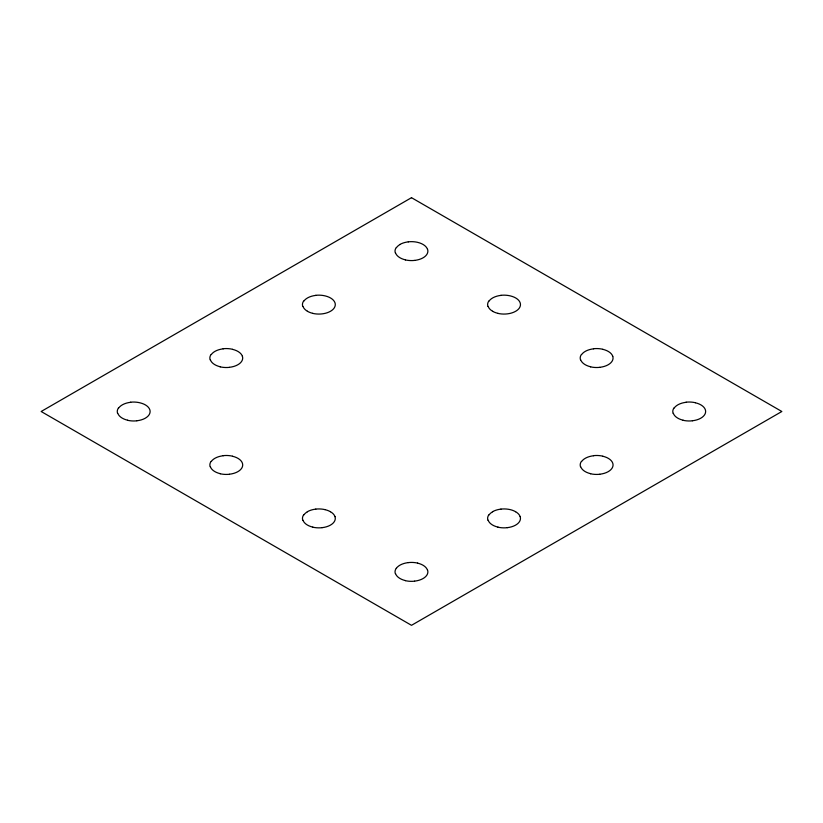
<?xml version="1.0" encoding="UTF-8"?>
<svg xmlns="http://www.w3.org/2000/svg" width="823" height="823" viewBox="0 0 823 823"><rect width="100%" height="100%" fill="white"/><g stroke="black" fill="none" stroke-linecap="round" stroke-linejoin="round"><path stroke-width="1.23" d="M414.669 581.12A16.295 9.403 0 0 0 426.674 575.421A16.409 9.475 0 0 0 427.569 570.061M405.441 580.596A16.295 9.403 0 0 1 395.575 573.672M414.586 581.172A16.409 9.475 0 0 1 405.297 580.647M395.338 573.672A16.409 9.475 0 0 1 396.244 568.312M396.326 568.312A16.295 9.413 0 0 1 408.342 562.603M417.57 563.127A16.295 9.413 0 0 1 427.435 570.061M408.373 562.593A16.419 9.475 0 0 1 417.662 563.107M229.494 474.213A16.295 9.403 0 0 0 241.499 468.513A16.409 9.475 0 0 0 242.394 463.154A16.295 9.403 0 0 0 232.528 456.261M220.276 473.688A16.295 9.403 0 0 1 210.4 466.764M211.295 461.436A16.295 9.403 0 0 1 223.3 455.736M229.411 474.264A16.409 9.475 0 0 1 220.122 473.739M210.163 466.764A16.409 9.475 0 0 1 211.069 461.405M223.156 455.654A16.409 9.475 0 0 1 232.436 456.168M322.081 527.666A16.295 9.413 0 0 0 334.087 521.967A16.409 9.475 0 0 0 334.982 516.607M312.853 527.142A16.295 9.413 0 0 1 302.977 520.208M303.882 514.889A16.295 9.413 0 0 1 307.473 511.762M330.486 511.762A16.295 9.413 0 0 1 334.982 516.638M322.04 527.687A16.419 9.475 0 0 1 312.75 527.173M302.761 520.218A16.409 9.475 0 0 1 303.656 514.859M315.744 509.108A16.409 9.475 0 0 1 325.034 509.632M307.339 511.731A16.295 9.403 0 0 1 315.785 509.128M325.013 509.653A16.295 9.403 0 0 1 330.424 511.731M692.421 420.759A16.306 9.413 0 0 0 704.426 415.059A16.419 9.475 0 0 0 705.332 409.7A16.306 9.413 0 0 0 695.456 402.797M683.193 420.234A16.306 9.413 0 0 1 673.327 413.311M674.222 407.982A16.306 9.413 0 0 1 686.228 402.282M692.338 420.81A16.419 9.475 0 0 1 683.049 420.286M673.091 413.311A16.419 9.475 0 0 1 673.986 407.941M686.084 402.19A16.419 9.475 0 0 1 695.373 402.714M599.833 367.305A16.306 9.413 0 0 0 611.839 361.606A16.419 9.475 0 0 0 612.744 356.246M590.605 366.78A16.306 9.413 0 0 1 580.729 359.846M581.635 354.518A16.306 9.413 0 0 1 593.64 348.818M602.868 349.343A16.306 9.413 0 0 1 612.744 356.277M599.751 367.346A16.419 9.475 0 0 1 590.472 366.832M580.513 359.846A16.419 9.475 0 0 1 581.408 354.487M593.496 348.736A16.419 9.475 0 0 1 602.786 349.261M497.987 313.347A16.295 9.403 0 0 1 492.576 311.269M492.648 311.269A16.306 9.413 0 0 1 488.152 306.393M489.047 301.064A16.306 9.413 0 0 1 501.053 295.364M497.874 313.378A16.419 9.475 0 0 0 507.163 313.892A16.295 9.403 0 0 0 515.661 311.269A16.306 9.413 0 0 0 519.262 308.152A16.419 9.475 0 0 0 520.157 302.782A16.306 9.413 0 0 0 510.281 295.889A16.419 9.475 0 0 0 500.96 295.313M487.916 306.393A16.419 9.475 0 0 1 488.821 301.033M414.658 260.397A16.295 9.413 0 0 0 426.674 254.688A16.419 9.485 0 0 0 427.569 249.328M405.441 259.873A16.295 9.413 0 0 1 395.565 252.939M396.46 247.62A16.295 9.413 0 0 1 400.06 244.493M414.627 260.418A16.419 9.475 0 0 1 405.338 259.893M395.328 252.939A16.419 9.485 0 0 1 396.223 247.579M408.321 241.828A16.419 9.485 0 0 1 417.6 242.343A16.306 9.413 0 0 1 427.476 249.318M399.927 244.452A16.306 9.413 0 0 1 408.373 241.859M599.844 474.213A16.295 9.403 0 0 0 611.849 468.513A16.419 9.475 0 0 0 612.744 463.154A16.295 9.403 0 0 0 602.868 456.261M590.626 473.688A16.295 9.403 0 0 1 580.75 466.764M581.655 461.436A16.295 9.403 0 0 1 593.661 455.736M599.751 474.264A16.419 9.475 0 0 1 590.461 473.739M580.503 466.764A16.419 9.475 0 0 1 581.408 461.394M593.496 455.654A16.419 9.475 0 0 1 602.786 456.168M507.256 527.666A16.295 9.403 0 0 0 519.262 521.967A16.419 9.475 0 0 0 520.157 516.607M498.038 527.142A16.295 9.403 0 0 1 488.162 520.218M489.068 514.889A16.295 9.403 0 0 1 492.658 511.772M515.661 511.772A16.295 9.403 0 0 1 520.157 516.649M507.215 527.687A16.419 9.475 0 0 1 497.925 527.173M487.916 520.218A16.419 9.475 0 0 1 488.811 514.859M500.909 509.108A16.419 9.475 0 0 1 510.198 509.622A16.295 9.403 0 0 1 515.589 511.731M492.514 511.731A16.295 9.403 0 0 1 500.96 509.128M312.812 313.347A16.306 9.413 0 0 1 307.401 311.269M307.483 311.269A16.295 9.403 0 0 1 302.987 306.393M303.893 301.074A16.295 9.403 0 0 1 315.888 295.375M312.699 313.378A16.419 9.475 0 0 0 321.988 313.892A16.306 9.413 0 0 0 330.486 311.269A16.295 9.403 0 0 0 334.087 308.141A16.419 9.475 0 0 0 334.982 302.782A16.295 9.403 0 0 0 325.106 295.889A16.419 9.475 0 0 0 315.785 295.313M302.741 306.393A16.419 9.475 0 0 1 303.646 301.033M229.494 367.295A16.295 9.403 0 0 0 241.489 361.606A16.419 9.475 0 0 0 242.394 356.236M220.276 366.78A16.295 9.403 0 0 1 210.4 359.846M211.305 354.528A16.295 9.403 0 0 1 223.3 348.829M232.518 349.353A16.295 9.403 0 0 1 242.394 356.277M229.401 367.356A16.419 9.475 0 0 1 220.111 366.832M210.153 359.846A16.419 9.475 0 0 1 211.058 354.487M223.146 348.736A16.419 9.475 0 0 1 232.425 349.261M136.906 420.759A16.295 9.403 0 0 0 148.912 415.059A16.419 9.475 0 0 0 149.807 409.7A16.295 9.403 0 0 0 139.941 402.807A16.419 9.475 0 0 0 130.569 402.2M127.688 420.234A16.295 9.403 0 0 1 117.812 413.311M118.718 407.982A16.295 9.403 0 0 1 130.713 402.282M136.813 420.81A16.419 9.475 0 0 1 127.534 420.286M117.576 413.311A16.419 9.475 0 0 1 118.471 407.941M411.5 197.685L41.15 411.5L411.5 625.315L781.85 411.5L411.5 197.685"/></g></svg>
